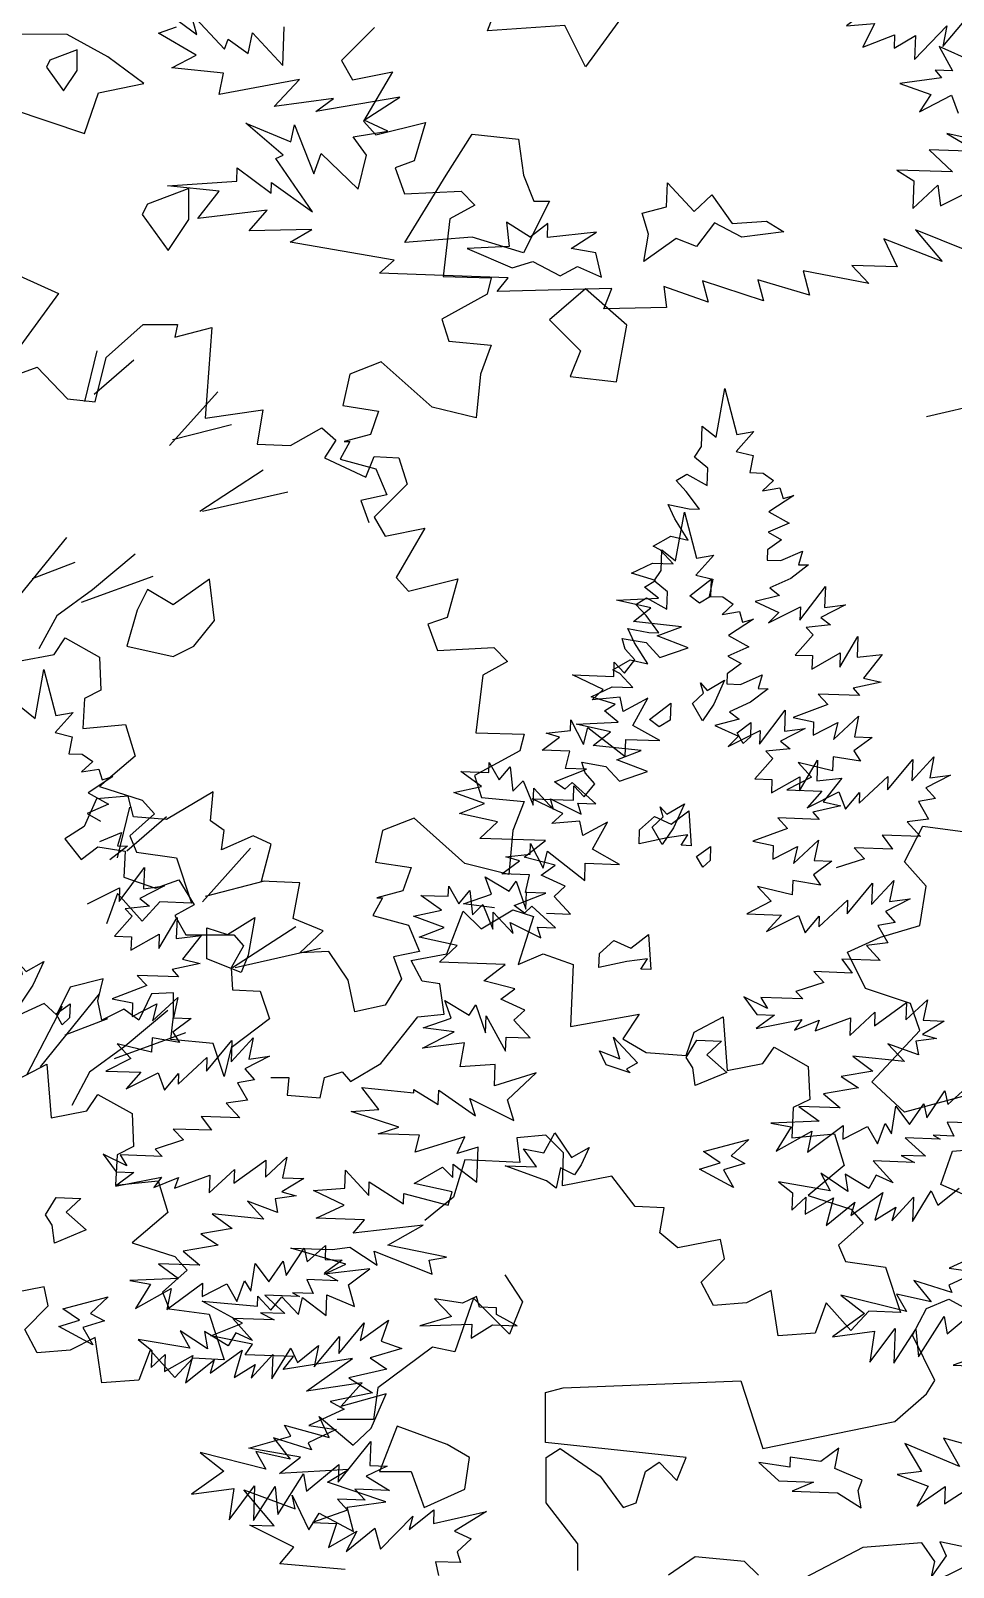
# Model space of a CAD drawing. Header units: inches. Extents: x -11 to 128, y 7 to 56.
# Drawn here: x 56.307 to 56.625, y 22.764 to 23.293 of the extents above; entities that cross this region are included whole.
import ezdxf

# ---------------------------------------------------------------- set-up
doc = ezdxf.new("R2010")
doc.units = ezdxf.units.IN
doc.header["$MEASUREMENT"] = 0
doc.layers.add('CAY', color=94, linetype='Continuous')
doc.layers.add('CAY-3', color=61, linetype='Continuous')
picture_1 = doc.add_image_def('image1.jpg', size_in_pixel=(1680, 1093))

# ---------------------------------------------------------------- blocks, each defined once
blk = doc.blocks.new('A$C76451831')
at = {"layer": 'CAY'}
for p, q in [((1732.8, 1302.8), (1656.2, 1285.1)), ((5943, 1269.4), (5949.7, 1306.8)), ((5949.7, 1306.8), (5958.9, 1271.5)), ((5931.9, 1262.1), (5932.4, 1277.9)), ((5932.4, 1277.9), (5943, 1269.4)), ((5972.1, 1273.8), (5958.5, 1258.4)), ((5958.9, 1271.5), (5972.1, 1273.8)), ((5926.6, 1254.1), (5931.9, 1262.1)), ((5936.7, 1245.6), (5926.6, 1254.1)), ((5958.5, 1258.4), (5971.5, 1255.2)), ((5971.5, 1255.2), (5968.8, 1242.2)), ((5912.4, 1236), (5920.7, 1241.1)), ((5920.7, 1241.1), (5936.3, 1232.4)), ((5936.3, 1232.4), (5936.7, 1245.6)), ((5968.8, 1242.2), (5979.2, 1241.8)), ((5979.2, 1241.8), (5987.1, 1236.1)), ((5920.2, 1227.6), (5912.4, 1236)), ((5930.2, 1214.1), (5920.2, 1227.6)), ((5987.1, 1236.1), (5978.7, 1228.2)), ((5978.7, 1228.2), (5991.9, 1230.5)), ((5991.9, 1230.5), (5994.4, 1222.3)), ((5906.3, 1217.6), (5922.5, 1214.3)), ((5911.3, 1206.6), (5906.3, 1217.6)), ((6002.6, 1224.7), (5983.6, 1212.2)), ((5994.4, 1222.3), (6002.6, 1224.7)), ((5921.6, 1190.3), (5911.3, 1206.6)), ((5922.5, 1214.3), (5930.2, 1214.1)), ((5999.1, 1203.5), (5983, 1196.4)), ((5983.6, 1212.2), (5999.1, 1203.5)), ((5894.8, 1185.8), (5908.2, 1193.5)), ((5908.2, 1193.5), (5921.6, 1190.3)), ((5983, 1196.4), (5993.3, 1190.6)), ((5900.1, 1182.9), (5894.8, 1185.8)), ((5910.1, 1172.2), (5900.1, 1182.9)), ((5982.6, 1182.8), (5982.3, 1175.1)), ((5993.3, 1190.6), (5982.6, 1182.8)), ((5992.7, 1174.7), (6009.3, 1181.8)), ((6009.3, 1181.8), (6006.2, 1171.5)), ((5878.2, 1165.1), (5894.3, 1172.7)), ((5894.3, 1172.7), (5910.1, 1172.2)), ((5982.3, 1175.1), (5992.7, 1174.7)), ((6013.9, 1171.3), (6000.4, 1160.8)), ((6006.2, 1171.5), (6013.9, 1171.3)), ((5896.6, 1159.5), (5878.2, 1165.1)), ((5888.2, 1154.3), (5896.6, 1159.5)), ((6000.4, 1160.8), (5984.3, 1153.7)), ((5866.6, 1144.2), (5898.8, 1145.8)), ((5893.1, 1138.3), (5866.6, 1144.2)), ((5898.8, 1145.8), (5888.2, 1154.3)), ((5991.8, 1148), (5973, 1143.2)), ((5984.3, 1153.7), (5991.8, 1148)), ((6007.4, 1128.9), (6026.9, 1154.9)), ((6026.9, 1154.9), (6026.3, 1138.6)), ((5879.6, 1127.9), (5893.1, 1138.3)), ((5973, 1143.2), (5991.3, 1134.9)), ((5983.3, 1127), (6007.8, 1139.3)), ((5991.3, 1134.9), (5983.3, 1127)), ((6007.8, 1139.3), (6007.4, 1128.9)), ((6042.3, 1140.8), (6023.3, 1131)), ((6026.3, 1138.6), (6042.3, 1140.8)), ((5916.6, 1123.9), (5879.6, 1127.9)), ((5897.8, 1116.8), (5916.6, 1123.9)), ((6030.9, 1125.3), (6012.2, 1123.3)), ((6012.2, 1123.3), (6017.4, 1117.6)), ((6023.3, 1131), (6030.9, 1125.3)), ((5435.2, 1102.7), (5443.6, 1115.3)), ((5443.6, 1115.3), (5470, 1100.6)), ((5871, 1115), (5889.4, 1111.7)), ((5873.4, 1106.8), (5871, 1115)), ((5889.4, 1111.7), (5899.9, 1100.4)), ((5921.5, 1107.8), (5897.8, 1116.8)), ((6017.4, 1117.6), (6003.8, 1102.2)), ((6037.9, 1092.9), (6051.8, 1116.4)), ((6051.8, 1116.4), (6051.3, 1100.6)), ((5407.8, 1097.4), (5435.2, 1102.7)), ((5470, 1100.6), (5471.1, 1075.2)), ((5864.5, 1085.8), (5864.9, 1096.7)), ((5864.9, 1096.7), (5872.8, 1088.2)), ((5872.8, 1088.2), (5880.8, 1098.4)), ((5880.8, 1098.4), (5873.4, 1106.8)), ((5899.9, 1100.4), (5921.5, 1107.8)), ((6003.8, 1102.2), (6016.9, 1101.8)), ((6016.5, 1091.4), (6038.3, 1103.8)), ((6016.9, 1101.8), (6016.5, 1091.4)), ((6038.3, 1103.8), (6037.9, 1092.9)), ((6051.3, 1100.6), (6070.4, 1102.6)), ((6070.4, 1102.6), (6056.2, 1084.5)), ((5420.6, 1053.6), (5427.3, 1091)), ((5427.3, 1091), (5436.5, 1055.8)), ((5856.5, 1075.7), (5832.8, 1086.9)), ((5832.8, 1086.9), (5864.5, 1085.8)), ((5471.1, 1075.2), (5458.4, 1068.9)), ((5848, 1067.8), (5856.5, 1075.7)), ((6069.6, 1081.4), (6048.2, 1076.7)), ((6048.2, 1076.7), (6053, 1071.1)), ((6056.2, 1084.5), (6069.6, 1081.4)), ((5410, 1062.2), (5420.6, 1053.6)), ((5458.4, 1068.9), (5457.3, 1045.7)), ((5869.4, 1069.8), (5848, 1067.8)), ((5871.7, 1058.8), (5869.4, 1069.8)), ((5890.7, 1069), (5871.7, 1058.8)), ((5879.1, 1048.1), (5890.7, 1069)), ((6028.7, 1064.2), (6002.1, 1054.3)), ((6053, 1071.1), (6021.3, 1072.2)), ((6021.3, 1072.2), (6028.7, 1064.2)), ((5449.8, 1058.1), (5436.1, 1042.7)), ((5436.5, 1055.8), (5449.8, 1058.1)), ((5831.4, 1044.3), (5831.6, 1052.5)), ((5831.6, 1052.5), (5841.4, 1033.6)), ((6002.1, 1054.3), (6017.8, 1051)), ((6017.8, 1051), (6017.5, 1040.6)), ((6017.5, 1040.6), (6036.4, 1050.3)), ((6033.2, 1037.3), (6052.4, 1055.2)), ((6036.4, 1050.3), (6033.2, 1037.3)), ((6052.4, 1055.2), (6049.1, 1039.5)), ((5436.1, 1042.7), (5449.1, 1039.5)), ((5449.1, 1039.5), (5446.4, 1026.4)), ((5457.3, 1045.7), (5490, 1048.9)), ((5490, 1048.9), (5497.4, 1024.6)), ((5809.5, 1029.2), (5823, 1039.2)), ((5812.7, 1042.3), (5831.4, 1044.3)), ((5823, 1039.2), (5812.7, 1042.3)), ((5841.4, 1033.6), (5844.6, 1046.6)), ((5844.6, 1046.6), (5873.3, 1024.3)), ((5900, 1036.5), (5879.1, 1048.1)), ((6062.7, 1039), (6048.8, 1028.6)), ((6049.1, 1039.5), (6062.7, 1039)), ((5446.4, 1026.4), (5456.8, 1026.1)), ((5456.8, 1026.1), (5464.8, 1020.4)), ((5830.8, 1028.5), (5809.5, 1029.2)), ((5827.6, 1015), (5830.8, 1028.5)), ((5873.3, 1024.3), (5873.7, 1037.4)), ((5873.7, 1037.4), (5900, 1036.5)), ((6048.8, 1028.6), (6053.9, 1020.7)), ((5464.8, 1020.4), (5456.3, 1012.5)), ((5456.3, 1012.5), (5469.5, 1014.7)), ((5469.5, 1014.7), (5472, 1006.5)), ((5497.4, 1024.6), (5470, 1001.4)), ((5768.6, 1012.1), (5768.9, 1019.8)), ((5768.9, 1019.8), (5776.6, 1006.4)), ((5776.6, 1006.4), (5785.1, 1016.5)), ((5785.1, 1016.5), (5787.1, 997.8)), ((5819.1, 1004.9), (5843.5, 1014.5)), ((5843.5, 1014.5), (5827.6, 1015)), ((6005.9, 1019.7), (6016.3, 1008.4)), ((6032.4, 1013.3), (6005.9, 1019.7)), ((6032.8, 1024.2), (6032.4, 1013.3)), ((6053.9, 1020.7), (6032.8, 1024.2)), ((6074.5, 998.7), (6093.9, 1022)), ((6093.3, 1005.7), (6110.2, 1024.2)), ((6093.9, 1022), (6093.3, 1005.7)), ((6110.2, 1024.2), (6107, 1008)), ((5480.2, 1008.9), (5461.2, 996.5)), ((5472, 1006.5), (5480.2, 1008.9)), ((5747.3, 1012.8), (5768.6, 1012.1)), ((5763.2, 1001.4), (5747.3, 1012.8)), ((5787.1, 997.8), (5795.1, 1005.7)), ((5795.1, 1005.7), (5802.6, 986.9)), ((5827.1, 999.2), (5819.1, 1004.9)), ((5832.7, 1004.4), (5827.1, 999.2)), ((5850.7, 987.9), (5832.7, 1004.4)), ((6016.3, 1008.4), (5997.4, 998.7)), ((6052.8, 988.6), (6074.8, 1009.1)), ((6074.8, 1009.1), (6074.5, 998.7)), ((6122.9, 1010.1), (6104, 1000.4)), ((6107, 1008), (6122.9, 1010.1)), ((5461.2, 996.5), (5476.8, 987.8)), ((5470, 1001.4), (5502.7, 990.9)), ((5502.7, 990.9), (5512.2, 980.3)), ((5741.8, 996.7), (5763.2, 1001.4)), ((5765.5, 988.2), (5741.8, 996.7)), ((5802.6, 986.9), (5803.1, 1000)), ((5803.1, 1000), (5818.4, 983.6)), ((5818.4, 983.6), (5815.9, 991.8)), ((5815.9, 991.8), (5839.5, 980.1)), ((5997.4, 998.7), (6024.1, 997.7)), ((6024.1, 997.7), (6012.8, 985)), ((6012.8, 985), (6037.3, 997.3)), ((6037.3, 997.3), (6042.2, 983.9)), ((6042.2, 983.9), (6053.1, 996.7)), ((6053.1, 996.7), (6052.8, 988.6)), ((6111.4, 992), (6098.2, 989.7)), ((6104, 1000.4), (6111.4, 992)), ((5476.8, 987.8), (5460.6, 980.6)), ((5460.6, 980.6), (5470.9, 974.8)), ((5512.2, 980.3), (5493.2, 963.4)), ((5746.2, 980.7), (5765.5, 988.2)), ((5775.4, 974.2), (5746.2, 980.7)), ((5839.5, 980.1), (5837.1, 988.4)), ((5837.1, 988.4), (5850.7, 987.9)), ((6098.2, 989.7), (6105.9, 976.3)), ((5761.9, 961.5), (5775.4, 974.2)), ((6105.9, 976.3), (6089.5, 974.1)), ((6089.5, 974.1), (6099.9, 962.9)), ((5470.3, 959), (5486.9, 966.1)), ((5491.5, 955.5), (5478, 945.1)), ((5486.9, 966.1), (5483.8, 955.8)), ((5483.8, 955.8), (5491.5, 955.5)), ((5493.2, 963.4), (5498.5, 950.8)), ((5812.1, 959.8), (5761.9, 961.5)), ((5795.8, 947.2), (5812.1, 959.8)), ((6070.5, 963.9), (6078.3, 953.2)), ((6099.9, 962.9), (6070.5, 963.9)), ((5498.5, 950.8), (5529.1, 946.6)), ((5529.1, 946.6), (5540.7, 911.8)), ((5819.6, 940.9), (5795.8, 947.2)), ((6056.8, 945.8), (6035.2, 938.9)), ((6078.3, 953.2), (6048.9, 954.2)), ((6048.9, 954.2), (6056.8, 945.8)), ((5485, 913.1), (5504.5, 939.2)), ((5504.5, 939.2), (5503.9, 922.9)), ((5770.8, 918.6), (5765.8, 931.9)), ((5765.8, 931.9), (5784.4, 920.9)), ((5808.9, 933.2), (5819.6, 940.9)), ((5827.2, 924.8), (5808.9, 933.2)), ((5460.9, 911.2), (5485.4, 923.5)), ((5485.4, 923.5), (5485, 913.1)), ((5519.9, 925), (5501, 915.3)), ((5503.9, 922.9), (5519.9, 925)), ((5784.4, 920.9), (5789.7, 928.8)), ((5789.7, 928.8), (5797.1, 907.3)), ((5797.1, 907.3), (5797.6, 920.4)), ((5818.7, 916.9), (5827.2, 924.8)), ((5483.7, 919.1), (5475.3, 895.9)), ((5502.7, 898.1), (5483.7, 919.1)), ((5508.5, 909.6), (5489.8, 907.5)), ((5501, 915.3), (5508.5, 909.6)), ((5516.4, 912.8), (5502.7, 898.1)), ((5540.7, 911.8), (5516.4, 912.8)), ((5749.2, 911.2), (5770.8, 918.6)), ((5773.1, 908.1), (5749.2, 911.2)), ((5831.4, 903.4), (5818.7, 916.9)), ((5495.1, 901.9), (5481.4, 886.5)), ((5489.8, 907.5), (5495.1, 901.9)), ((5515.5, 877.1), (5529.5, 900.7)), ((5529.5, 900.7), (5528.9, 884.8)), ((5812.9, 904), (5831.4, 903.4)), ((5481.4, 886.5), (5494.5, 886)), ((5494.1, 875.6), (5515.9, 888)), ((5494.5, 886), (5494.1, 875.6)), ((5515.9, 888), (5515.5, 877.1)), ((5528.9, 884.8), (5548, 886.9)), ((5548, 886.9), (5533.8, 868.8)), ((5547.3, 865.6), (5525.8, 860.9)), ((5525.8, 860.9), (5530.6, 855.3)), ((5533.8, 868.8), (5547.3, 865.6)), ((5498.9, 856.4), (5506.3, 848.5)), ((5530.6, 855.3), (5498.9, 856.4)), ((5506.3, 848.5), (5479.7, 838.5)), ((5479.7, 838.5), (5495.4, 835.2)), ((5510.8, 821.5), (5530, 839.5)), ((5530, 839.5), (5526.8, 823.7)), ((5495.4, 835.2), (5495.1, 824.8)), ((5495.1, 824.8), (5514, 834.6)), ((5514, 834.6), (5510.8, 821.5)), ((5540.3, 823.2), (5526.4, 812.8)), ((5526.8, 823.7), (5540.3, 823.2)), ((5510, 797.5), (5483.5, 803.9)), ((5483.5, 803.9), (5494, 792.7)), ((5510.4, 808.4), (5510, 797.5)), ((5531.5, 805), (5510.4, 808.4)), ((5526.4, 812.8), (5531.5, 805)), ((5552.1, 782.9), (5571.5, 806.3)), ((5570.9, 790), (5587.9, 808.4)), ((5571.5, 806.3), (5570.9, 790)), ((5587.9, 808.4), (5584.6, 792.2)), ((5494, 792.7), (5475, 782.9)), ((5530.4, 772.8), (5552.4, 793.3)), ((5552.4, 793.3), (5552.1, 782.9)), ((5600.5, 794.4), (5581.6, 784.6)), ((5584.6, 792.2), (5600.5, 794.4)), ((5475, 782.9), (5501.7, 782)), ((5501.7, 782), (5490.4, 769.2)), ((5490.4, 769.2), (5514.9, 781.5)), ((5514.9, 781.5), (5519.8, 768.2)), ((5519.8, 768.2), (5530.7, 781)), ((5530.7, 781), (5530.4, 772.8)), ((5581.6, 784.6), (5589, 776.2)), ((5589, 776.2), (5575.8, 773.9)), ((5575.8, 773.9), (5583.5, 760.5)), ((5583.5, 760.5), (5567.1, 758.4)), ((5567.1, 758.4), (5577.6, 747.1)), ((5577.6, 747.1), (5548.1, 748.2)), ((5548.1, 748.2), (5555.9, 737.5)), ((5526.5, 738.5), (5534.4, 730.1)), ((5555.9, 737.5), (5526.5, 738.5)), ((5534.4, 730.1), (5512.8, 723.1)), ((5512.8, 723.1), (5518.1, 717.5)), ((5472.8, 719.1), (5482.8, 705.6)), ((5491.1, 710.3), (5472.8, 719.1)), ((5518.1, 717.5), (5485.9, 718.6)), ((5485.9, 718.6), (5491.1, 710.3)), ((5573.1, 697), (5597.7, 714.7)), ((5597.3, 701.6), (5613.7, 716.9)), ((5597.7, 714.7), (5597.3, 701.6)), ((5613.7, 716.9), (5610.4, 701.1)), ((5496.3, 705.1), (5482.4, 694.7)), ((5482.4, 694.7), (5517.5, 701.6)), ((5482.8, 705.6), (5496.3, 705.1)), ((5517.5, 701.6), (5511.8, 693.7)), ((5511.8, 693.7), (5530.6, 701.2)), ((5527.6, 693.1), (5554.7, 703.1)), ((5530.6, 701.2), (5527.6, 693.1)), ((5554.2, 689.5), (5573.5, 707.4)), ((5554.7, 703.1), (5554.2, 689.5)), ((5573.5, 707.4), (5573.1, 697)), ((5626.7, 700.5), (5610, 690.2)), ((5610.4, 701.1), (5626.7, 700.5)), ((5620.8, 687.1), (5604.8, 685)), ((5604.8, 685), (5606.7, 674.5)), ((5610, 690.2), (5620.8, 687.1)), ((5596.1, 669.4), (5556.4, 673.5)), ((5556.4, 673.5), (5571.9, 662.1)), ((5606.7, 674.5), (5583.5, 683)), ((5583.5, 683), (5596.1, 669.4)), ((5571.9, 662.1), (5547.7, 658)), ((5561, 649.3), (5534.1, 644.8)), ((5547.7, 658), (5561, 649.3)), ((5629.4, 636.5), (5643.5, 649.2)), ((5643.5, 649.2), (5643.1, 638.3)), ((5534.1, 644.8), (5546.9, 634)), ((5599.9, 621.2), (5610.9, 637.2)), ((5610.9, 637.2), (5613.2, 626.2)), ((5613.2, 626.2), (5627.1, 647)), ((5627.1, 647), (5629.4, 636.5)), ((5656.2, 637.9), (5642.7, 627.9)), ((5643.1, 638.3), (5656.2, 637.9)), ((5515.2, 635.1), (5530.7, 623.7)), ((5546.9, 634), (5515.2, 635.1)), ((5586.1, 614), (5589.5, 635.2)), ((5589.5, 635.2), (5599.9, 621.2)), ((5642.7, 627.9), (5652.9, 622.1)), ((5530.7, 623.7), (5493.4, 622.2)), ((5493.4, 622.2), (5509.2, 619.4)), ((5509.2, 619.4), (5497.7, 600.8)), ((5497.7, 600.8), (5525, 616.1)), ((5521.7, 599.9), (5549.1, 620.3)), ((5525, 616.1), (5521.7, 599.9)), ((5549.1, 620.3), (5548.8, 609.9)), ((5548.8, 609.9), (5567.7, 619.6)), ((5567.7, 619.6), (5575.4, 606.2)), ((5575.4, 606.2), (5581.3, 621.9)), ((5581.3, 621.9), (5586.1, 614)), ((5629, 622.9), (5634, 612.3)), ((5652.9, 622.1), (5629, 622.9)), ((5596.8, 610.9), (5612.2, 596.8)), ((5623.5, 610), (5596.8, 610.9)), ((5618.2, 612.9), (5623.5, 610)), ((5634, 612.3), (5618.2, 612.9)), ((5603.9, 592.1), (5572.2, 593.2)), ((5572.2, 593.2), (5587.5, 576.3)), ((5612.2, 596.8), (5593.6, 597.4)), ((5593.6, 597.4), (5603.9, 592.1)), ((5653.7, 566.3), (5673.1, 589.7)), ((5669.9, 576.2), (5691.8, 591.7)), ((5673.1, 589.7), (5669.9, 576.2)), ((5691.8, 591.7), (5686.2, 575.6)), ((5552.8, 569.8), (5532, 583.7)), ((5532, 583.7), (5539.2, 570.3)), ((5568.7, 572), (5550.5, 583.1)), ((5550.5, 583.1), (5552.8, 569.8)), ((5574.5, 582.2), (5568.7, 572)), ((5587.5, 576.3), (5574.5, 582.2)), ((5634.8, 556.1), (5654.2, 579.4)), ((5654.2, 579.4), (5653.7, 566.3)), ((5499.6, 577.1), (5510.2, 568.6)), ((5539.2, 570.3), (5499.6, 577.1)), ((5510.2, 568.6), (5509.7, 555.5)), ((5554.9, 551.2), (5579.5, 568.9)), ((5579.5, 568.9), (5573.3, 547.8)), ((5602.3, 546.8), (5616.7, 570.3)), ((5616.7, 570.3), (5621.8, 559.3)), ((5621.8, 559.3), (5638.1, 572.3)), ((5638.1, 572.3), (5634.8, 556.1)), ((5701.9, 570.1), (5677.6, 562.8)), ((5686.2, 575.6), (5701.9, 570.1)), ((5509.7, 555.5), (5520.5, 565.5)), ((5520.5, 565.5), (5520, 552.4)), ((5520, 552.4), (5541.7, 564.8)), ((5541.7, 564.8), (5536, 543.7)), ((5536, 543.7), (5557.9, 561.5)), ((5557.9, 561.5), (5554.9, 551.2)), ((5573.3, 547.8), (5589.5, 557.7)), ((5586.4, 547.4), (5602.9, 565.4)), ((5589.5, 557.7), (5586.4, 547.4)), ((5602.9, 565.4), (5602.3, 546.8)), ((5690.5, 554.2), (5661.2, 547.5)), ((5677.6, 562.8), (5690.5, 554.2)), ((5661.2, 547.5), (5679.4, 536)), ((5679.4, 536), (5647, 529.4)), ((5683.6, 539.8), (5680.1, 515.6)), ((5657.7, 523.6), (5630.5, 510.9)), ((5647, 529.4), (5657.7, 523.6)), ((5651.7, 507.9), (5630, 497.8)), ((5630.5, 510.9), (5651.7, 507.9)), ((5680.1, 515.6), (5652.4, 515.6)), ((5632.6, 492.3), (5603.4, 501.4)), ((5603.4, 501.4), (5616.4, 485.1)), ((5630, 497.8), (5632.6, 492.3)), ((5653, 467.5), (5678.1, 498.8)), ((5678.1, 498.8), (5677.5, 480.3)), ((5597.6, 477.6), (5547.3, 490.2)), ((5547.3, 490.2), (5565.4, 476)), ((5589.9, 491), (5597.6, 477.6)), ((5616.4, 485.1), (5589.9, 491)), ((5565.4, 476), (5540.7, 458.3)), ((5606.8, 442.8), (5626.5, 473.9)), ((5626.5, 473.9), (5628.7, 460.7)), ((5628.7, 460.7), (5653.5, 481.1)), ((5653.5, 481.1), (5653, 467.5)), ((5690.6, 479.8), (5674.5, 472.2)), ((5674.5, 472.2), (5692.6, 461.1)), ((5677.5, 480.3), (5690.6, 479.8)), ((5540.7, 458.3), (5573.1, 462.6)), ((5569.5, 438.7), (5589, 464.8)), ((5573.1, 462.6), (5569.5, 438.7)), ((5589, 464.8), (5588.1, 438)), ((5588.1, 438), (5604.8, 464.2)), ((5604.8, 464.2), (5606.8, 442.8)), ((5665.9, 462.1), (5673.8, 453.6)), ((5692.6, 461.1), (5665.9, 462.1)), ((5652.5, 454.4), (5660.4, 445.9)), ((5673.8, 453.6), (5652.5, 454.4)), ((5660.4, 445.9), (5633.3, 436.5)), ((5633.3, 436.5), (5651.9, 435.8)), ((5685.6, 416.1), (5710.5, 441.5)), ((5707.5, 431.2), (5726.6, 446.4)), ((5710.5, 441.5), (5707.5, 431.2)), ((5726.6, 446.4), (5726.2, 435.9)), ((5726.2, 435.9), (5766.8, 445)), ((5766.8, 445), (5742.3, 429.9)), ((5651.9, 435.8), (5645.8, 417.4)), ((5645.8, 417.4), (5667.5, 429.8)), ((5659.3, 414.3), (5681.2, 432.1)), ((5667.5, 429.8), (5659.3, 414.3)), ((5681.2, 432.1), (5685.6, 416.1)), ((5742.3, 429.9), (5755.2, 424.1)), ((5755.2, 424.1), (5744.5, 414)), ((5744.5, 414), (5746.9, 405.8)), ((5746.9, 405.8), (5727.9, 406.4)), ((5727.9, 406.4), (5730.2, 395.9))]:
    blk.add_line(p, q, dxfattribs=at)
for points in [[(5680.9, 1583.6), (5655.6, 1558.3), (5664.1, 1543.5), (5694.7, 1549.8), (5672.5, 1511.9), (5682, 1501.3), (5720, 1510.8), (5711.5, 1481.3), (5696.8, 1476), (5704.1, 1456), (5747.4, 1458.1), (5757.9, 1447.5), (5738.9, 1437), (5733.7, 1392.7), (5770.6, 1391.6), (5767.4, 1379), (5732.6, 1360), (5737.9, 1343.1), (5770.6, 1340), (5762.2, 1317.8), (5759, 1284.1), (5725.2, 1292.5), (5686.2, 1327.3), (5662, 1317.8), (5656.7, 1293.6), (5684.1, 1289.3), (5677.8, 1271.4), (5657.7, 1266.1), (5662, 1266.1), (5654.6, 1252.4), (5682, 1245), (5690.4, 1225), (5670.4, 1220.8), (5676.7, 1203.9)], [(941.3, 1311.4), (974, 1323), (997.2, 1298.7), (1018.3, 1296.6), (1026.7, 1330.4), (1055.2, 1355.7), (1081.6, 1355.7), (1079.5, 1346.2), (1107.9, 1353.6), (1102.7, 1284), (1147, 1290.3), (1142.7, 1263.9), (1168.1, 1262.9), (1192.3, 1276.6), (1202.9, 1267.1), (1194.4, 1253.4), (1226.1, 1238.6), (1232.4, 1254.5), (1251.4, 1253.4), (1257.7, 1233.4), (1232.4, 1208), (1240.8, 1193.3), (1271.4, 1199.6), (1249.3, 1161.6), (1258.8, 1151.1), (1296.7, 1160.6), (1288.3, 1131.1), (1273.5, 1125.8), (1280.9, 1105.7), (1324.2, 1107.9), (1334.7, 1097.3), (1315.7, 1086.8), (1310.4, 1042.5), (1347.4, 1041.4), (1344.2, 1028.7), (1309.4, 1009.8), (1314.7, 992.9), (1347.4, 989.7), (1338.9, 967.6), (1335.8, 933.8), (1302, 942.3), (1263, 977.1), (1238.7, 967.6), (1233.4, 943.3), (1260.9, 939.1), (1254.5, 921.2), (1234.5, 915.9), (1238.7, 915.9), (1231.3, 902.2), (1258.8, 894.8), (1267.2, 874.8), (1247.2, 870.5), (1253.5, 853.7)], [(5467.9, 1335.7), (5458.4, 1296.7)], [(5496.4, 1328.4), (5465.8, 1302)], [(5560.7, 1304.1), (5523.8, 1263)], [(5571.3, 1278.8), (5525.9, 1267.2)], [(5595.5, 1244), (5547, 1212.3)], [(5614.5, 1227.1), (5549.1, 1212.3)], [(1210.1, 400.4), (1160, 404.8), (1170.8, 417.6), (1137, 434.6), (1155.6, 434), (1132.5, 461.5), (1171.9, 447), (1169.5, 457.5), (1182.2, 430.8), (1190.3, 443.7), (1216.6, 429.6), (1211.8, 448.3), (1241.4, 452.3), (1196.6, 467.5), (1212.8, 477.3), (1159.7, 474.2), (1176, 486.8), (1136.3, 493.6), (1168.4, 502.9), (1163.7, 511.2), (1197.8, 501.9), (1190.2, 518), (1216.2, 495.8), (1230.2, 508.9), (1241.6, 535.3), (1206.8, 525.6), (1223.3, 543.6), (1180.5, 537.4), (1215.8, 562.4), (1162.5, 553.9), (1170.5, 564), (1133.4, 565.3), (1139.1, 573.3), (1107.2, 579.8), (1131.5, 589.4), (1100.4, 606.4), (1142.9, 602.6), (1143.1, 610.3), (1153.2, 599.5), (1161.7, 609.7), (1174.4, 596.1), (1177.5, 609.1), (1195.6, 595.3), (1196.2, 611.2), (1217.2, 602.3), (1212.8, 618.8), (1229.1, 631.3), (1194, 627.1), (1210.6, 634.7), (1168.4, 647.1), (1200.1, 646), (1213.8, 647.7), (1234.6, 633.9), (1232.3, 644.8), (1276.9, 627), (1274.6, 637.9), (1287.8, 640.2), (1242.8, 649.4), (1270.1, 664.8), (1216.4, 658.5), (1224.9, 668.7), (1187.8, 670), (1209.5, 680.1), (1185.8, 691.3), (1209.9, 693.2), (1210.4, 706.8), (1228.3, 687.6), (1228.7, 698), (1254.8, 681.2), (1255.1, 688.9), (1289.2, 680), (1292.3, 690.3), (1263.1, 696.8), (1284.8, 709.2), (1292.7, 701.2), (1293, 711.6), (1311.1, 697.8), (1312.1, 724.6), (1296, 719.7), (1301.9, 732.6), (1263.9, 720.8), (1267.1, 733.8), (1235.4, 734.9), (1251.4, 739.8), (1214.7, 752), (1236, 753.5), (1223, 770.3), (1262.8, 766.2), (1262.9, 768.9), (1281.5, 757.4), (1281.9, 768.2), (1310.2, 748.6), (1305.7, 761.9), (1339.5, 744.9), (1334.6, 760.9), (1356.7, 781.5), (1324.6, 771.7), (1325.2, 788), (1298.4, 786.2), (1301.7, 804.7), (1269.4, 800.4), (1293.9, 813.1), (1270, 816.2), (1291.5, 823.6), (1286.5, 837), (1305.2, 825.9), (1310.4, 833.9), (1317.9, 812.3), (1318.3, 825.4), (1333.2, 798.2), (1333.6, 809), (1352.2, 808.4), (1339.5, 822), (1347.9, 829.8), (1329.6, 838.2), (1340.3, 846), (1316.5, 852.2), (1332.8, 864.8), (1282.6, 866.6), (1296.2, 879.2), (1266.9, 885.7), (1286.2, 893.2), (1262.5, 901.7), (1284, 906.4), (1268.1, 917.8), (1289.3, 917.1), (1289.6, 924.8), (1297.3, 911.4), (1305.8, 921.5), (1307.9, 902.9), (1315.9, 910.7), (1323.4, 891.9), (1323.8, 905), (1339.1, 888.6), (1336.7, 896.9), (1360.3, 885.2), (1357.8, 893.4), (1371.4, 892.9), (1353.4, 909.4), (1347.8, 904.2), (1339.8, 909.9), (1364.2, 919.5), (1348.4, 920), (1351.5, 933.5), (1330.3, 934.3), (1343.8, 944.2), (1333.4, 947.3), (1352.1, 949.4), (1352.4, 957.5), (1362.1, 938.6), (1365.3, 951.6), (1394, 929.3), (1394.4, 942.4), (1420.7, 941.5), (1399.8, 953.1), (1411.4, 974), (1392.5, 963.8), (1390.1, 974.8), (1368.8, 972.8), (1377.2, 980.7), (1353.6, 991.9), (1385.3, 990.8), (1385.6, 1001.7), (1393.5, 993.3), (1401.6, 1003.4), (1394.2, 1011.8), (1391.7, 1020.1), (1410.2, 1016.7), (1420.7, 1005.5), (1442.2, 1012.9), (1418.5, 1021.8), (1437.3, 1028.9), (1400.3, 1032.9), (1413.8, 1043.3), (1387.3, 1049.2), (1419.5, 1050.8), (1409, 1059.4), (1417.3, 1064.5), (1398.9, 1070.1), (1415, 1077.7), (1430.9, 1077.2), (1420.8, 1088), (1415.5, 1090.9), (1428.9, 1098.6), (1442.4, 1095.4), (1432.1, 1111.6), (1427, 1122.6), (1443.2, 1119.4), (1450.9, 1119.1), (1441, 1132.6), (1433.1, 1141), (1441.4, 1146.2), (1457, 1137.5), (1457.5, 1150.6), (1447.3, 1159.1), (1452.6, 1167.1), (1453.1, 1182.9), (1463.7, 1174.4), (1470.5, 1211.8), (1479.7, 1176.6), (1492.9, 1178.8), (1479.2, 1163.4), (1492.2, 1160.3), (1489.5, 1147.2), (1499.9, 1146.8), (1507.9, 1141.1), (1499.4, 1133.3), (1512.7, 1135.5), (1515.1, 1127.3), (1523.3, 1129.7), (1504.3, 1117.2), (1519.9, 1108.5), (1503.8, 1101.4), (1514, 1095.6), (1503.3, 1087.8), (1503, 1080.1), (1513.4, 1079.7), (1530, 1086.9), (1526.9, 1076.5), (1534.6, 1076.3), (1521.1, 1065.9), (1505, 1058.7), (1512.5, 1053), (1493.8, 1048.2), (1512, 1039.9), (1504.1, 1032), (1528.5, 1044.3), (1528.1, 1033.9), (1547.6, 1060), (1547.1, 1043.7), (1563, 1045.8), (1544.1, 1036.1), (1551.6, 1030.3), (1532.9, 1028.3), (1538.2, 1022.7), (1524.5, 1007.3), (1537.6, 1006.8), (1537.3, 996.4), (1559, 1008.8), (1558.6, 997.9), (1572.6, 1021.5), (1572, 1005.6), (1591.1, 1007.7), (1576.9, 989.6), (1590.4, 986.4), (1568.9, 981.7), (1573.7, 976.1), (1542, 977.2), (1549.5, 969.2), (1522.8, 959.3), (1538.6, 956), (1538.2, 945.6), (1557.1, 955.4), (1554, 942.3), (1573.2, 960.2), (1569.9, 944.5), (1583.5, 944), (1569.5, 933.6), (1574.7, 925.7), (1553.5, 929.2), (1553.1, 918.3), (1526.6, 924.7), (1537.1, 913.4), (1518.2, 903.7), (1544.9, 902.7), (1533.5, 890), (1558, 902.3), (1563, 889), (1573.8, 901.7), (1573.5, 893.6), (1595.6, 914.1), (1595.2, 903.7), (1614.6, 927.1), (1614, 910.8), (1631, 929.2), (1627.7, 913), (1643.6, 915.2), (1624.7, 905.4), (1632.1, 897), (1618.9, 894.7), (1626.6, 881.3), (1610.2, 879.2), (1620.7, 867.9), (1591.3, 868.9), (1599.1, 858.2), (1569.6, 859.3), (1577.5, 850.8), (1556, 843.9), (1561.2, 838.3), (1529.1, 839.4), (1534.2, 831), (1515.9, 839.8), (1525.9, 826.3), (1539.5, 825.9), (1525.5, 815.5), (1560.6, 822.4), (1554.9, 814.4), (1573.8, 821.9), (1570.8, 813.9), (1597.8, 823.8), (1597.4, 810.2), (1616.6, 828.2), (1616.2, 817.7), (1640.9, 835.5), (1640.4, 822.3), (1656.8, 837.6), (1653.5, 821.9), (1669.8, 821.3), (1653.1, 811), (1663.9, 807.9), (1648, 805.8), (1649.9, 795.3), (1626.6, 803.8), (1639.3, 790.2), (1599.5, 794.3), (1615, 782.9), (1590.8, 778.7), (1604.1, 770.1), (1577.2, 765.6), (1590, 754.7), (1558.3, 755.8), (1573.8, 744.4), (1536.6, 743), (1552.3, 740.2), (1540.8, 721.6), (1568.1, 736.9), (1564.8, 720.7), (1592.2, 741.1), (1591.9, 730.6), (1610.8, 740.4), (1618.5, 727), (1624.5, 742.7), (1629.2, 734.8), (1632.6, 756), (1643, 742), (1654, 757.9), (1656.3, 747), (1670.2, 767.8), (1672.6, 757.3), (1686.6, 770)], [(1696.1, 742.9), (1672.1, 743.7), (1677.2, 733.1), (1661.3, 733.7), (1666.6, 730.8), (1639.9, 731.7), (1655.3, 717.6), (1636.8, 718.2), (1647, 712.9), (1615.3, 714), (1630.6, 697.1), (1617.6, 703), (1611.9, 692.8), (1593.7, 703.8), (1595.9, 690.6), (1575.1, 704.5), (1582.3, 691.1), (1542.7, 697.9), (1553.3, 689.4), (1552.8, 676.3), (1563.6, 686.3), (1563.1, 673.2), (1584.9, 685.6), (1579.1, 664.5), (1601.1, 682.3), (1598, 672), (1622.6, 689.7), (1616.4, 668.6), (1632.6, 678.5), (1629.6, 668.1), (1646.1, 686.1), (1645.4, 667.6), (1659.8, 691.1), (1664.9, 680), (1681.2, 693.1)], [(1700.8, 644.3), (1673.6, 631.7), (1694.8, 628.7), (1673.2, 618.6), (1675.7, 613), (1646.5, 622.2), (1659.6, 605.9), (1633, 611.8), (1640.7, 598.4), (1590.4, 611), (1608.5, 596.8), (1583.9, 579.1), (1616.2, 583.4), (1612.6, 559.5), (1632.1, 585.5), (1631.2, 558.8), (1648, 585), (1649.9, 563.6), (1669.6, 594.7), (1671.9, 581.4), (1696.6, 601.9)], [(1703.5, 566.7), (1676.5, 557.2), (1695, 556.6)], [(1700.9, 492.5), (1669.1, 501.3), (1681.4, 479.5), (1639.5, 497.3), (1652.3, 475.6), (1633.6, 473.5), (1657.4, 464.5), (1648.7, 449), (1670.5, 464.1), (1670, 450.9), (1697.4, 468.6)], [(1698.2, 415), (1666.3, 421.6), (1671.3, 411), (1654.7, 387.5), (1689.7, 404.9)], [(3804.5, 348.3), (3827.9, 331.1), (3823.1, 347.6), (3848.9, 320), (3851.8, 327.6), (3867.3, 316.6), (3870.6, 332.4), (3893.7, 307.5), (3894.8, 337)], [(4419.6, 353.1), (4391, 365), (4385, 349.3), (4356.1, 363.5), (4363.8, 350.1), (4332.7, 369.7), (4339.7, 348.2), (4326.2, 337.8), (4347.6, 339.7), (4338.8, 321.5), (4363.1, 331), (4362.7, 320.6), (4379, 330.5), (4378.3, 311.9), (4403.2, 337.8), (4400, 322), (4422.2, 348)], [(4423.6, 310.3), (4397.2, 322.1), (4407.5, 303.2), (4394.3, 303.7), (4399.1, 298), (4367.2, 293.7), (4391, 285.2), (4382.3, 271.9), (4406.8, 284.6), (4411.8, 270.9)], [(4445.3, 245.7), (4403.1, 255.3), (4426.6, 241.3), (4389.5, 242.6), (4407.5, 225.7), (4364.9, 227.2), (4377.8, 219), (4377, 197.7), (4396.2, 215.6), (4398.4, 199.7), (4422.9, 212)], [(4436.8, 158), (4379.2, 181.3), (4399.6, 157), (4354.9, 174.5), (4365, 152.8), (4330.2, 154), (4343.3, 140), (4292.9, 149.9), (4297.7, 131.1), (4258.2, 142.9), (4262.6, 126.9), (4215.6, 142.2), (4220, 125.7), (4186, 137.8), (4188.1, 121.8), (4140.1, 120.8), (4146.1, 136.4), (4058.1, 134.1), (4066.6, 144.6), (3967.9, 148.1), (3979.1, 158.1), (3899.4, 171.8), (3916.1, 181.6), (3868, 180.6), (3881.7, 196.4), (3828.5, 190.1), (3845, 210.9), (3805.3, 215), (3858.5, 218.6), (3858.8, 229), (3884.9, 209.5), (3885.2, 217.6), (3916.5, 195.2), (3888.5, 236.1), (3894, 238.6), (3865.5, 263.2), (3899.8, 248.8), (3902.6, 261.9), (3917.6, 224.2), (3923.1, 239.9), (3951.6, 212.6), (3957.9, 238.7), (3947.6, 252.6), (3974.4, 257.1), (3956.2, 265.5), (3983.5, 283.1), (3919.2, 272.2), (3932.7, 282.1), (3887.2, 276), (3906.5, 296.7), (3844.9, 285.2), (3848.2, 301.4), (3808.5, 305.5), (3827.4, 315.3), (3798.5, 332.2), (3812.3, 337.1)], [(5444.7, 1192.3), (5399.3, 1136.4)], [(5497.4, 1179.7), (5464.7, 1152.2), (5437.3, 1132.2), (5423.6, 1106.9)], [(5451, 1173.3), (5418.3, 1160.7)], [(5456.3, 1142.7), (5511.1, 1162.8)], [(5963.8, 1034.3), (5959.1, 1042.6), (5969.8, 1050.4), (5969.4, 1039.5), (5963.8, 1034.3)], [(1253.5, 853.7), (1240.8, 833.6), (1217.6, 828.4), (1212.4, 852.6), (1197.6, 874.8), (1175.4, 873.7), (1193.4, 890.6), (1170.2, 900.1), (1175.4, 927.5), (1145.9, 928.6), (1153.3, 957), (1139.6, 963.4), (1115.3, 952.8), (1117.4, 967.6), (1106.9, 975), (1109, 997.1), (1073.1, 976), (1047.8, 978.1), (1043.6, 993.9), (1019.3, 991.8), (1009.9, 970.7), (995.1, 961.2), (1007.7, 945.4), (1020.4, 954.9), (1041.5, 951.8), (1040.4, 931.7), (1064.7, 923.3), (1082.6, 929.6), (1094.2, 910.6), (1079.5, 902.2), (1087.9, 887.4), (1124.8, 887.4), (1132.2, 879), (1122.7, 862.1), (1123.8, 845.2), (1144.9, 844.2), (1152.2, 823.1), (1122.7, 800.9), (1117.4, 778.8), (1109, 804.1), (1076.3, 807.3), (1078.4, 825.2), (1078.4, 843.1), (1061.5, 842.1), (1052, 822), (1040.4, 830.5), (1023.6, 822), (1020.4, 836.8), (1024.6, 853.7), (999.3, 847.3), (988.8, 826.2), (979.3, 834.7), (960.3, 826.2)], [(1044.7, 985.5), (1035.2, 946.5)], [(1073.1, 978.1), (1042.6, 951.8)], [(1484.5, 939.3), (1479.8, 947.6), (1490.5, 955.4), (1490.1, 944.5), (1484.5, 939.3)], [(1137.5, 953.9), (1100.6, 912.7)], [(1148, 928.6), (1102.7, 917)], [(1172.3, 893.7), (1123.8, 862.1)], [(1191.3, 876.9), (1125.9, 862.1)], [(959.2, 776.7), (981.4, 788.3), (984.5, 747.1), (1012, 752.4), (1020.4, 765.1), (1046.8, 750.3), (1047.8, 725), (1035.2, 718.7), (1034.1, 695.5), (1066.8, 698.6), (1074.2, 674.4), (1046.8, 651.2), (1079.5, 640.6), (1089, 630.1), (1070, 613.2), (1075.2, 600.5), (1105.8, 596.3), (1117.4, 561.5), (1093.2, 562.6), (1079.5, 547.8), (1060.5, 568.9), (1052, 545.7), (1023.6, 543.6), (1018.3, 578.4), (999.3, 568.9), (974, 566.8), (964.5, 584.7), (982.4, 602.7), (979.3, 617.4), (946.6, 611.1)], [(1021.5, 842.1), (976.1, 786.2)], [(993, 832.6), (965.6, 779.8)], [(1074.2, 829.4), (1041.5, 802), (1014.1, 782), (1000.4, 756.6)], [(5441.4, 818.5), (5436.7, 826.9), (5447.4, 834.6), (5447, 823.8), (5441.4, 818.5)], [(1027.8, 823.1), (995.1, 810.4)], [(1033.1, 792.5), (1087.9, 812.5)]]:
    blk.add_lwpolyline(points, dxfattribs=at)
for points in [[(1339.1, 1632.7), (1366.8, 1660.4), (1394.5, 1648.5), (1382.7, 1616.8), (1426.2, 1597), (1394.5, 1553.5), (1378.7, 1585.2), (1319.3, 1581.2)], [(5431.9, 1558.7), (5429.3, 1553.4), (5442.5, 1535), (5453, 1550.8), (5453, 1566.7)], [(1287.7, 1470.3), (1307.5, 1502), (1343.1, 1498), (1347, 1470.3), (1355, 1450.5), (1366.8, 1450.5), (1347, 1410.9), (1307.5, 1422.8), (1256, 1418.8)], [(1058.5, 1448.2), (1054.5, 1440.3), (1074.3, 1412.6), (1090.2, 1436.3), (1090.2, 1460.1)], [(5351.5, 1415.3), (5379.2, 1443), (5406.9, 1431.1), (5395, 1399.4), (5438.6, 1379.6), (5406.9, 1336.1), (5391, 1367.8), (5331.7, 1363.8)], [(1418.3, 1311.9), (1426.2, 1355.4), (1394.5, 1383.2), (1366.8, 1359.4), (1390.6, 1335.6), (1382.7, 1315.8)], [(1109.9, 1128.8), (1106, 1160.5), (1078.3, 1140.7), (1058.5, 1152.6), (1050.5, 1136.7), (1042.6, 1109), (1078.3, 1101.1), (1094.1, 1109)], [(5922.9, 1147.7), (5939.2, 1160.3), (5938.7, 1147.1), (5930.4, 1142)], [(5925, 1065.1), (5933.4, 1073), (5931, 1080.8), (5936.2, 1075.1), (5949.6, 1082.8), (5941.3, 1064.5), (5932.7, 1051.7)], [(1443.6, 1052.7), (1459.9, 1065.3), (1459.5, 1052.2), (1451.1, 1047)], [(1445.7, 970.1), (1454.1, 978), (1451.7, 985.8), (1456.9, 980.2), (1470.4, 987.9), (1462, 969.6), (1453.4, 956.7)], [(5923.9, 955.9), (5916.2, 956.2), (5921.4, 964.1), (5905.5, 962), (5884.1, 957.3), (5884.4, 968.1), (5895.7, 978.2), (5908.6, 972.3), (5922.1, 982.7)], [(5552.4, 869.2), (5552.4, 892.9), (5568.2, 887.7), (5589.3, 900.9), (5584, 871.8), (5578.8, 858.6)], [(1444.6, 860.9), (1436.9, 861.2), (1442.2, 869.2), (1426.3, 867), (1404.8, 862.3), (1405.2, 873.2), (1416.4, 883.2), (1429.3, 877.3), (1442.8, 887.7)], [(5402.6, 849.4), (5411, 857.2), (5408.6, 865), (5413.8, 859.4), (5427.2, 867.1), (5418.9, 848.8), (5410.3, 835.9)], [(1428.7, 781.7), (1410.3, 787.8), (1405.3, 798.4), (1420.9, 792.4), (1416.1, 808.9), (1434.4, 789.2), (1426.1, 784.5)], [(1476.9, 785.4), (1471.7, 793.3), (1479.9, 806.6), (1498.9, 806), (1487.6, 795.5), (1503, 781.8), (1478.7, 771.8)], [(1364.6, 698.7), (1332.9, 710.2), (1356.9, 709.4), (1346.9, 723.3), (1362.7, 720.1), (1370.9, 735.6), (1383.8, 716.6), (1397.3, 724.3), (1391.3, 710.9), (1386.1, 703.4), (1375.4, 708.7), (1372.1, 693)], [(1485.1, 721.2), (1519.8, 730.4), (1506.2, 717.8), (1516.9, 712), (1500.4, 707.1), (1508.1, 693.7), (1481.9, 707.7), (1497.9, 712.6)], [(5433.8, 664.7), (5428.6, 672.6), (5436.8, 685.9), (5455.8, 685.2), (5444.5, 674.7), (5459.9, 661), (5435.5, 651)], [(1313.2, 601.7), (1310.8, 609.9), (1300.2, 604.8), (1278.6, 608.3), (1291.7, 594.7), (1267.4, 587.4), (1307.3, 588.7), (1306.9, 577.9), (1323.2, 588.2), (1342.2, 587.5), (1326.2, 596.2), (1326.3, 601.2)], [(5441.9, 600.5), (5476.7, 609.7), (5463.1, 597), (5473.8, 591.2), (5457.3, 586.3), (5465, 572.9), (5438.7, 587), (5454.8, 591.9)], [(1603.8, 461), (1606.8, 469), (1585.8, 477.9), (1589, 493.7), (1575.1, 483.3), (1551.6, 486.8), (1551.4, 479.1), (1527.5, 482.7), (1542.8, 468.5), (1569.5, 467.6), (1553, 460.5), (1587.8, 459.2), (1606, 447.7)], [(4174.2, 178.1), (4169.4, 194.1), (4188.1, 198.9), (4188.8, 217.4), (4209.3, 195.4), (4222.9, 208.1), (4238.4, 186.2), (4264.8, 188), (4278.1, 179.9), (4245.8, 175.6), (4224.8, 186.7), (4211.1, 168.6), (4195.4, 174.6), (4170.8, 156.9)], [(4138.2, 144.9), (4133.9, 163.6), (4114.9, 167), (4134.4, 179.5), (4096.7, 175.3), (4097, 186.2), (4083.5, 175.8), (4065.4, 187.3), (4067.4, 168.6), (4035.2, 167), (4069.6, 152.2), (4085.6, 157.1), (4106.5, 146), (4119.9, 153.2)]]:
    blk.add_lwpolyline(points, close=True, dxfattribs=at)
at = {"layer": 'CAY-3'}
for p, q in [((5780.9, 626.5), (5794.5, 605.9)), ((5756.9, 608.7), (5742.6, 567.5)), ((5766.8, 598.8), (5756.9, 608.7)), ((5794.5, 605.9), (5784.5, 581.1)), ((6104.4, 600.8), (6121.5, 607.9)), ((6121.5, 607.9), (6152.8, 590.8)), ((5784.5, 581.1), (5766.8, 598.8)), ((6093.8, 580.2), (6104.4, 600.8)), ((6110.9, 545.4), (6093.8, 580.2)), ((5725.5, 571.1), (5683.6, 539.8)), ((5742.6, 567.5), (5725.5, 571.1)), ((5825.7, 539.8), (5961.9, 545.3)), ((5961.9, 545.3), (5979, 493.4)), ((6104.4, 535.3), (6110.9, 545.4)), ((5812.2, 536.3), (5825.7, 539.8)), ((5812.2, 497.9), (5812.2, 536.3)), ((6080.2, 514.1), (6104.4, 535.3)), ((5979, 493.4), (6080.2, 514.1)), ((5920.1, 486.4), (5812.2, 497.9)), ((5812.8, 486.4), (5823.4, 493.4)), ((5812.8, 451.6), (5812.8, 486.4)), ((5823.4, 493.4), (5854, 472.2)), ((5913, 468.7), (5920.1, 486.4)), ((5854, 472.2), (5871.7, 448)), ((5881.7, 451.6), (5888.8, 475.7)), ((5888.8, 475.7), (5899.4, 482.8)), ((5899.4, 482.8), (5913, 468.7)), ((5836.9, 420.3), (5812.8, 451.6)), ((5871.7, 448), (5881.7, 451.6)), ((5836.9, 399.6), (5836.9, 420.3)), ((6055.5, 417.4), (5954.9, 364.8)), ((6100.9, 420.9), (6055.5, 417.4)), ((6110.9, 406.7), (6100.9, 420.9)), ((5927.1, 410.3), (5906.5, 396.1)), ((5964.9, 406.7), (5927.1, 410.3)), ((5975.5, 396.1), (5964.9, 406.7)), ((6100.9, 361.9), (6110.9, 406.7))]:
    blk.add_line(p, q, dxfattribs=at)
for points in [[(6141, 684.6), (6115.5, 696), (6124.5, 721.6), (6154.8, 724)], [(6138.7, 765.3), (6087.6, 751.5), (6062.4, 774.7), (6099.4, 814), (6092.3, 834.9), (6057.7, 846.3), (6043.9, 874.2), (6069.1, 885.6), (6099.4, 894.6), (6104.1, 924.9), (6087.6, 943.4), (6101.7, 970.9), (6134, 966.6)], [(5601.5, 778.1), (5615.2, 778.1), (5614.1, 764.4), (5639.4, 762.3), (5642.6, 778.1), (5656.3, 782.3), (5662.6, 774.9), (5685.8, 788.7), (5714.3, 824.5), (5734.4, 826.6), (5731.2, 849.8), (5717.5, 851.9), (5709, 867.8), (5736.5, 873), (5749.1, 905.7), (5762.8, 892), (5787.1, 906.8), (5802.9, 901.5), (5791.3, 864.6), (5810.3, 873), (5833.5, 864.6), (5831.4, 817.1), (5884.1, 826.6), (5871.5, 807.6), (5889.4, 797.1), (5920, 795), (5926.3, 812.9), (5948.5, 824.5), (5951.6, 783.4), (5979, 788.7), (5987.5, 801.3), (6013.8, 786.5), (6014.9, 761.2), (6002.2, 754.9), (6001.2, 731.7), (6033.9, 734.9), (6041.3, 710.6), (6013.8, 687.4), (6046.5, 676.9), (6056, 666.3), (6037, 649.4), (6042.3, 636.8), (6072.9, 632.6), (6084.5, 597.8), (6060.2, 598.8), (6046.5, 584), (6027.6, 605.1), (6019.1, 581.9), (5990.6, 579.8), (5985.4, 614.6), (5966.4, 605.1), (5941.1, 603), (5931.6, 621), (5949.5, 638.9), (5946.3, 653.7), (5913.6, 647.3), (5899.9, 658.9), (5903.1, 677.9), (5881, 679), (5863, 702.2), (5825.1, 694.8), (5826.1, 720.1), (5812.4, 733.8), (5790.2, 731.7), (5792.4, 712.7), (5750.2, 714.8), (5741.7, 686.3), (5719.6, 668.4)]]:
    blk.add_lwpolyline(points, dxfattribs=at)
for points in [[(5736.7, 496.4), (5698.4, 510.5), (5684.8, 475.7), (5709, 475.7), (5719, 448), (5750.3, 462.2), (5753.8, 486.4)], [(3728.2, 331.2), (3642.3, 331.5), (3628.8, 293.2), (3741.7, 255.1), (3752.3, 286.4), (3787.1, 293.5), (3759.4, 314.1)]]:
    blk.add_lwpolyline(points, close=True, dxfattribs=at)

msp = doc.modelspace()

# ---------------------------------------------------------------- block references
at = {"layer": 'CAY', "xscale": 0.0004489089019145984, "yscale": 0.0004489089019145984, "zscale": 0.0004489089019145984}
for p in [(54.64618, 23.14297), (53.87545, 22.58311), (55.87234, 22.58311)]:
    msp.add_blockref('A$C76451831', p, dxfattribs=at)

# ---------------------------------------------------------------- pictures from other files: only their frames are drawn
image = msp.add_image(picture_1, insert=(12.49661, 7.37723), size_in_units=(74.4025, 48.40591))
image.dxf.flags = 6

doc.saveas('drawing.dxf')
